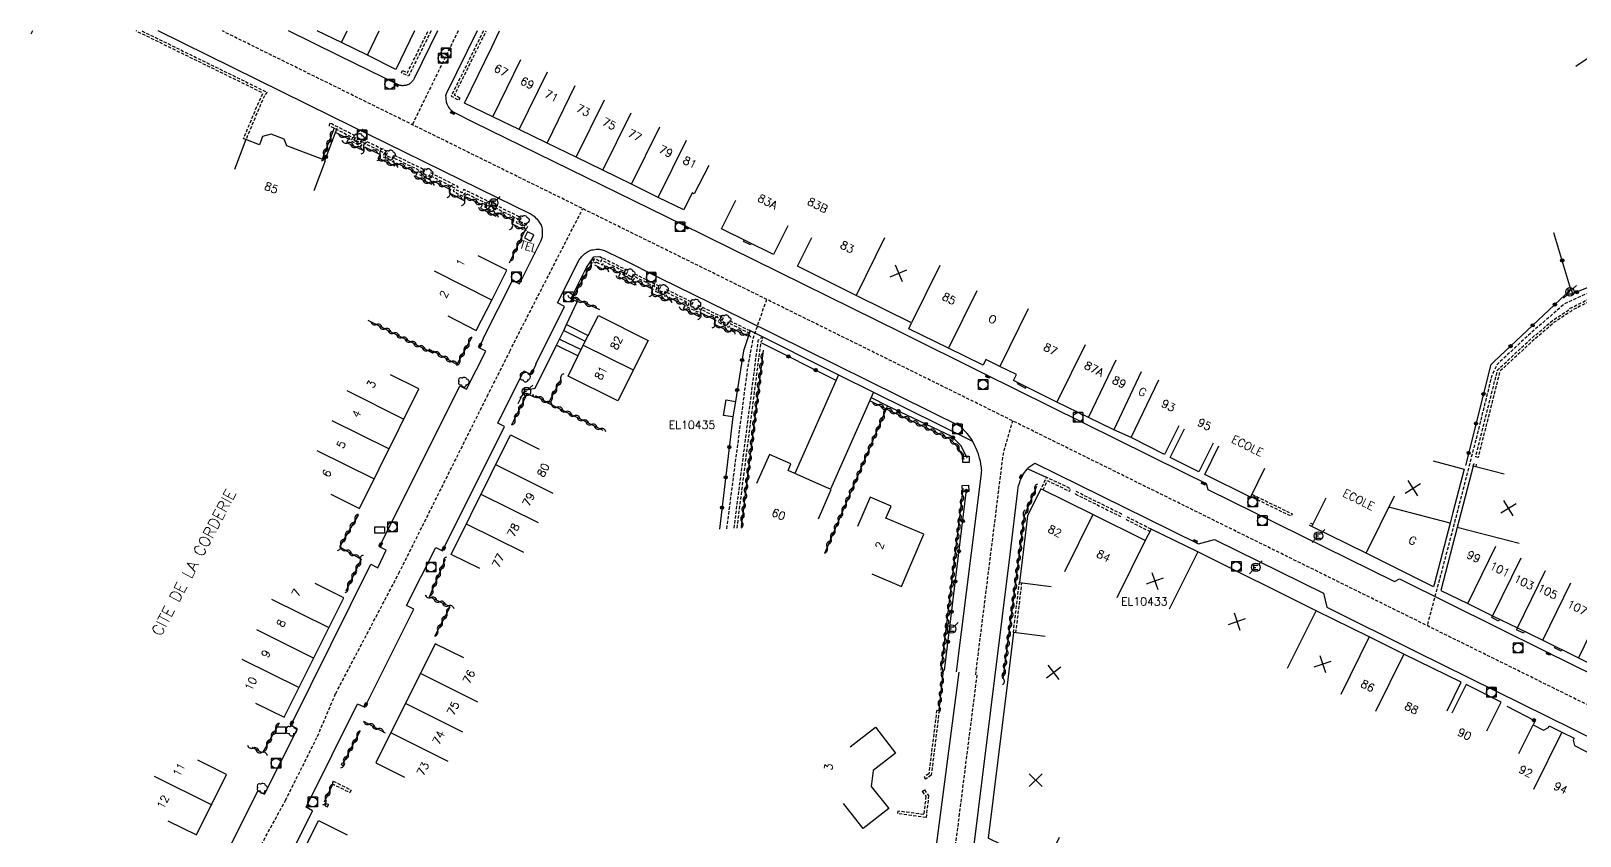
# Model space of a CAD drawing. Header units: millimetres. Extents: x 139999 to 141000, y 129000 to 130000.
# Drawn here: x 140187.5 to 140429.5, y 129874.3 to 130000 of the extents above; entities that cross this region are included whole.
import ezdxf
from ezdxf.enums import TextEntityAlignment as Align

# ---------------------------------------------------------------- set-up
doc = ezdxf.new("R2010")
doc.units = ezdxf.units.MM
doc.linetypes.add('DASHED', pattern=[0.75, 0.5, -0.25])
doc.layers.get('0').update_dxf_attribs({"linetype": 'CONTINUOUS'})
for name, color, linetype in [('W0001', 6, 'DASHED'), ('W0008', 7, 'CONTINUOUS'), ('W0100', 7, 'CONTINUOUS'), ('W0112', 1, 'DASHED'), ('W0300', 7, 'CONTINUOUS'), ('W0310', 3, 'CONTINUOUS'), ('W0322', 7, 'CONTINUOUS'), ('W0400', 7, 'CONTINUOUS'), ('W0420', 7, 'CONTINUOUS'), ('W0471', 7, 'CONTINUOUS'), ('w0984', 7, 'CONTINUOUS'), ('W0989', 7, 'CONTINUOUS'), ('W0991', 7, 'CONTINUOUS'), ('W1102', 7, 'CONTINUOUS'), ('w1471', 7, 'CONTINUOUS')]:
    doc.layers.add(name, color=color, linetype=linetype)
doc.styles.get("Standard").update_dxf_attribs({"font": 'romans.shx', "width": 0.85})

# ---------------------------------------------------------------- blocks, each defined once
blk = doc.blocks.new('t991o')
at = {"color": 0, "linetype": 'Continuous'}
for p, q in [((-1, 1), (1, -1)), ((-1, -1), (1, 1))]:
    blk.add_line(p, q, dxfattribs=at)
blk = doc.blocks.new('t310o')
at = {"color": 0, "linetype": 'Continuous'}
for centre, start, end in [((-0.5, 0.38), 216.8699, 323.1304), ((0.5, -0.37), 36.8699, 143.1303)]:
    blk.add_arc(centre, 0.625, start, end, dxfattribs=at)
blk = doc.blocks.new('T471')
for p, q in [((-0.333334, 0.333334), (-0.333334, -0.333334)), ((-0.333334, 0.333334), (0.333334, 0.333334)), ((-0.333334, 0), (0, 0)), ((0.500001, 0.500001), (1.000002, 1.000002)), ((-0.500001, -0.500001), (-1.000002, -1.000002)), ((-0.333334, -0.333334), (0.333334, -0.333334))]:
    blk.add_line(p, q)
blk.add_ellipse((0, 0), major_axis=(0.471405, 0.471405), ratio=1, start_param=5.4977871438, end_param=11.780972451)
blk = doc.blocks.new('T420')
for p, q in [((0.75, 0.75), (-0.75, 0.75)), ((-0.75, 0.75), (-0.75, -0.75)), ((0.75, 0.75), (0.75, -0.75)), ((0.75, -0.75), (-0.75, -0.75))]:
    blk.add_line(p, q)
blk.add_ellipse((0, 0), major_axis=(-0.53, 0.53), ratio=1, start_param=3.926991, end_param=10.210176)
blk = doc.blocks.new('T400')
at = {"color": 0, "linetype": 'ByBlock', "lineweight": -2}
for p, q in [((-0.15, -0.25), (-0.15, 0.3)), ((-0.15, 0.3), (0.15, 0.3)), ((-0.15, 0.15), (0.15, 0.15)), ((-0.15, 0), (0.15, 0)), ((0.15, 0.3), (0.15, -0.25)), ((-0.15, -0.15), (0.15, -0.15)), ((-0.15, -0.25), (-0.15, -0.3)), ((-0.15, -0.3), (0.15, -0.3)), ((0.15, -0.3), (0.15, -0.25))]:
    blk.add_line(p, q, dxfattribs=at)
blk = doc.blocks.new('t112o')
at = {"color": 0, "linetype": 'Continuous'}
for p, q in [((-0.5, 0.5), (0.5, 0.5)), ((-0.5, -0.5), (-0.5, 0.5)), ((0.5, 0.5), (0.5, -0.5)), ((0.5, -0.5), (-0.5, -0.5))]:
    blk.add_line(p, q, dxfattribs=at)
blk = doc.blocks.new('T300')
for p, q in [((-0.8, 0.51), (-0.86, 0.34)), ((-0.86, 0.34), (-0.86, 0.17)), ((-0.86, 0.17), (-0.74, 0.06)), ((-0.69, 0.63), (-0.8, 0.51)), ((-0.8, -0.06), (-0.74, 0.06)), ((-0.74, 0.06), (-0.69, 0.11)), ((-0.57, 0.69), (-0.69, 0.63)), ((-0.46, 0.69), (-0.57, 0.69)), ((-0.29, 0.63), (-0.46, 0.69)), ((-0.29, 0.63), (-0.17, 0.74)), ((-0.23, 0.57), (-0.29, 0.63)), ((-0.17, 0.74), (-0.06, 0.8)), ((-0.06, 0.8), (0.06, 0.8)), ((0.06, 0.8), (0.23, 0.74)), ((0.23, 0.74), (0.34, 0.63)), ((0.34, 0.63), (0.4, 0.51)), ((0.46, 0.46), (0.34, 0.46)), ((0.4, 0.51), (0.4, 0.46)), ((0.57, 0.4), (0.46, 0.46)), ((0.57, 0.4), (0.69, 0.29)), ((0.69, 0.29), (0.74, 0.17)), ((0.74, 0.06), (0.69, -0.17)), ((0.74, 0.17), (0.74, 0.06)), ((-0.8, -0.17), (-0.8, -0.06)), ((-0.8, -0.23), (-0.8, -0.17)), ((-0.74, -0.34), (-0.8, -0.23)), ((-0.69, -0.4), (-0.74, -0.34)), ((-0.51, -0.46), (-0.69, -0.4)), ((-0.4, -0.46), (-0.51, -0.46)), ((-0.4, -0.46), (-0.34, -0.46)), ((-0.34, -0.46), (-0.34, -0.4)), ((-0.34, -0.51), (-0.34, -0.46)), ((-0.29, -0.63), (-0.34, -0.51)), ((-0.17, -0.74), (-0.29, -0.63)), ((-0.06, -0.8), (-0.17, -0.74)), ((0.06, -0.8), (-0.06, -0.8)), ((0.17, -0.74), (0.06, -0.8)), ((0.23, -0.69), (0.17, -0.74)), ((0.29, -0.46), (0.23, -0.46)), ((0.29, -0.63), (0.23, -0.69)), ((0.46, -0.4), (0.29, -0.46)), ((0.34, -0.51), (0.29, -0.63)), ((0.34, -0.51), (0.34, -0.46)), ((0.57, -0.34), (0.46, -0.4)), ((0.63, -0.29), (0.57, -0.34)), ((0.69, -0.17), (0.63, -0.29))]:
    blk.add_line(p, q)
blk = doc.blocks.new('t322o')
at = {"color": 0, "linetype": 'Continuous'}
for radius in [0.25, 0.15]:
    blk.add_circle((0, 0), radius, dxfattribs=at)
blk = doc.blocks.new('T1471')
at = {"color": 0, "linetype": 'Continuous', "flags": 128}
blk.add_lwpolyline([(-0.75, -0.5), (-0.75, 0.5), (0.75, 0.5), (0.75, -0.5), (-0.75, -0.5)], dxfattribs=at)

msp = doc.modelspace()

# ---------------------------------------------------------------- linework, layer by layer
at = {"layer": 'W0001', "flags": 128}
for points in [[(141000, 129613.99), (140944.96, 129641.39), (140902.01, 129662.59), (140814.54, 129705.58), (140700.97, 129761.57), (140576.83, 129822.55), (140445.18, 129887.56), (140305.31, 129956.66), (140217.42, 130000)], [(140254.25, 130000), (140247.08, 129985.37)], [(140262.3, 129949.97), (140273.71, 129972.24)], [(140463.72, 129973.95), (140452.44, 129968.13), (140443.37, 129964.5), (140432.46, 129959.82), (140427.15, 129957.44), (140421.74, 129952.76), (140416.58, 129947.95), (140415.72, 129946.24), (140413.39, 129936.84), (140409.18, 129920.52), (140405.6, 129907.11)], [(140296.22, 129922.25), (140299.47, 129947.19), (140300.34, 129951.98), (140302.45, 129958.07)], [(140335.09, 129899.43), (140339.41, 129933.97), (140340.87, 129939.09)]]:
    msp.add_lwpolyline(points, dxfattribs=at)
at = {"layer": 'W0001'}
for points in [[(140221.72, 129869.61), (140227.28, 129879.82), (140232.28, 129889.82), (140235.12, 129896.51), (140244.99, 129915.29), (140258.77, 129942.91), (140262.33, 129949.95)], [(140335.27, 129899.4), (140332.53, 129877.74), (140330.05, 129858.21)]]:
    msp.add_lwpolyline(points, dxfattribs=at)
at = {"layer": 'W0008', "flags": 128}
for points in [[(140258.18, 129951.98), (140262.73, 129961.04), (140263.84, 129960.52), (140267.21, 129967.26, 0.082048), (140267.41, 129967.91, 0.056214), (140267.43, 129968.9, 0.075295), (140267.25, 129969.66, 0.080344), (140266.86, 129970.29, 0.042978), (140266.13, 129971.01, 0.057775), (140265.49, 129971.42), (140260.39, 129973.94), (140234.53, 129986.65), (140207.41, 130000)], [(140251.05, 130000), (140247.37, 129992.58, -0.060926), (140247.11, 129992.18, -0.051081), (140246.7, 129991.78, -0.081745), (140246.31, 129991.57, -0.068549), (140245.79, 129991.46, -0.038141), (140245.24, 129991.47, -0.091627), (140245.02, 129991.53), (140235.54, 129996.17), (140227.76, 130000)], [(140257.24, 130000), (140252.38, 129990.19, 0.11298), (140252.3, 129989.88, 0.045668), (140252.36, 129989.09, 0.047342), (140252.52, 129988.5, 0.063969), (140252.74, 129988.11, 0.058723), (140253.22, 129987.57, 0.064985), (140253.77, 129987.2), (140256.64, 129985.78), (140289.19, 129969.82), (140323.31, 129952.99), (140336.24, 129946.54), (140367.48, 129931.1), (140371.11, 129929.29), (140371.37, 129928.4), (140400.5, 129914), (140401.29, 129914.41), (140424.07, 129903.14), (140463.41, 129883.68)], [(140266.36, 129947.98), (140270.85, 129956.96), (140269.77, 129957.51), (140273.17, 129964.24, -0.064976), (140273.39, 129964.56, -0.029048), (140274.01, 129965.19, -0.067729), (140274.6, 129965.59, -0.062202), (140275.33, 129965.84, -0.072122), (140276.34, 129965.9, -0.093301), (140277.09, 129965.7), (140279.64, 129964.46)], [(140332.11, 129899.9), (140336, 129930.88, 0.068341), (140335.99, 129931.84, 0.034052), (140335.58, 129933.71, 0.031868), (140335.32, 129934.42, 0.014305), (140334.6, 129935.95, 0.060548), (140334.02, 129936.82, 0.039055), (140332.86, 129937.97), (140332.94, 129938.11), (140298.84, 129954.99), (140285.88, 129961.36), (140279.66, 129964.45)], [(140338.07, 129898.94), (140340.47, 129918.24), (140341.65, 129928.2, -0.037831), (140341.79, 129928.94, -0.024174), (140342.17, 129930.08, -0.050387), (140342.41, 129930.56, -0.022146), (140343.11, 129931.56, -0.066174), (140343.53, 129931.98), (140344.33, 129932.49), (140361.79, 129923.91), (140369.9, 129919.89), (140372.42, 129920.59), (140389.43, 129912.2), (140389.93, 129910), (140403.85, 129903.06), (140416.31, 129896.91), (140460.82, 129874.95)]]:
    msp.add_lwpolyline(points, format="xyb", dxfattribs=at)
for points in [[(140300.03, 129966.8), (140299.92, 129966.57), (140298.84, 129967.1), (140298.95, 129967.34)], [(140263.63, 129941.79), (140264.68, 129943.92), (140266.29, 129944.23), (140269.61, 129950.93), (140270.1, 129951.87), (140270.75, 129953.22), (140271.18, 129954.14), (140272.82, 129957.7), (140271.83, 129958.14), (140274.29, 129963.08), (140275.47, 129964.71), (140276.36, 129964.75), (140276.82, 129964.5)], [(140270.75, 129953.22), (140274.1, 129951.53)], [(140271.18, 129954.14), (140274.56, 129952.44)], [(140299.65, 129953.31), (140313.68, 129946.29), (140319.14, 129943.58), (140334.6, 129935.95)], [(140269.61, 129950.93), (140273, 129949.28)], [(140270.1, 129951.87), (140273.46, 129950.23)], [(140313.68, 129946.29), (140306.86, 129930.88)], [(140341.63, 129945.08), (140341.55, 129944.91), (140342.89, 129944.2), (140342.99, 129944.4)], [(140319.14, 129943.58), (140312.43, 129928.41)], [(140343.24, 129931.61), (140346.12, 129930.3)], [(140416.91, 129908.14), (140416.76, 129907.82), (140415.69, 129908.38), (140415.82, 129908.67)], [(140420.81, 129906.23), (140420.67, 129905.93), (140419.57, 129906.46), (140419.73, 129906.77)], [(140426.67, 129903.35), (140426.56, 129903.12), (140425.49, 129903.63), (140425.61, 129903.87)]]:
    msp.add_lwpolyline(points, dxfattribs=at)
at = {"layer": 'W0008'}
for points in [[(140207.93, 129851.15), (140222.98, 129881.32), (140224.02, 129880.79), (140229.14, 129890.99), (140228.09, 129891.53), (140240.63, 129916.7), (140241.7, 129916.16), (140243.02, 129918.89), (140241.97, 129919.43), (140254.49, 129944.56), (140255.58, 129944.03), (140258.56, 129950), (140257.51, 129950.53), (140258.22, 129951.96)], [(140226.3, 129867.7), (140231.52, 129878.21), (140230.49, 129878.75), (140238.53, 129894.92), (140239.65, 129894.39), (140247.31, 129909.69), (140246.18, 129910.27), (140250.76, 129919.3), (140251.83, 129918.78), (140261.5, 129938.21), (140260.45, 129938.75), (140264.5, 129946.9), (140265.64, 129946.35), (140266.43, 129947.95)], [(140332.46, 129899.86), (140326.38, 129853.26)], [(140332.38, 129852.69), (140338.08, 129898.94)]]:
    msp.add_lwpolyline(points, dxfattribs=at)
at = {"layer": 'W0100', "flags": 128}
for points in [[(140187.78, 130000), (140187.52, 129999.49)], [(140247.44, 130000), (140244.5, 129993.98), (140240.08, 129996.21), (140236.02, 129998.2), (140232.22, 130000)], [(140293.43, 129979), (140291.12, 129974.57), (140290.83, 129974.72), (140289.52, 129972.04), (140285.51, 129973.99), (140281.34, 129976.05), (140276.87, 129978.24), (140272.71, 129980.27), (140268.14, 129982.49), (140263.8, 129984.62), (140259.66, 129986.59), (140255.22, 129988.75), (140259.5, 129997.46), (140260.73, 130000)], [(140231.74, 129975.1), (140233.52, 129979.78), (140227.5, 129982.06), (140227.06, 129983.08), (140225.03, 129983.86), (140223.71, 129983.51), (140223.23, 129982.23), (140221.1, 129983.04), (140219.32, 129978.36)], [(140305.75, 129969.54), (140303.52, 129965.06), (140295.4, 129969.1), (140297.63, 129973.58)], [(140366.83, 129938.33), (140364.6, 129933.86), (140359.36, 129936.48), (140356.68, 129937.72), (140352.71, 129939.62), (140347.75, 129942.03), (140341.22, 129945.28), (140341.01, 129945.4), (140341.47, 129946.34), (140338.86, 129947.61), (140336.68, 129948.67), (140336.25, 129947.79), (140330.87, 129950.43), (140324.67, 129953.47), (140325.09, 129954.39), (140316.42, 129958.7), (140307.26, 129963.24), (140309.48, 129967.72)], [(140252.63, 129955.49), (140257.09, 129953.23), (140259.49, 129957.96), (140261.85, 129962.65), (140257.39, 129964.9)], [(140372.19, 129935.63), (140369.95, 129931.15), (140365.46, 129933.4), (140367.7, 129937.87)], [(140310.52, 129923.79), (140312.54, 129928.36), (140311.07, 129929.02), (140305.79, 129931.35), (140306.24, 129932.37), (140302.86, 129933.86), (140300.84, 129929.29)], [(140380.23, 129931.64), (140378.02, 129927.16), (140370.86, 129930.7), (140373.07, 129935.18)], [(140406.56, 129932.83), (140411.4, 129931.57), (140409.64, 129924.79), (140409.2, 129923.12), (140406.72, 129913.53), (140406.58, 129913.19), (140402.35, 129915.32), (140396.06, 129918.44), (140387.62, 129922.58), (140389.83, 129927.07)], [(140417.64, 129930.75), (140412.81, 129932.03), (140410.28, 129922.45), (140407.74, 129912.62)], [(140408.73, 129893.78), (140410.93, 129898.27), (140401.95, 129902.68), (140396.54, 129905.34), (140388.25, 129909.44), (140369.78, 129918.62), (140362.5, 129922.18), (140361.59, 129920.4), (140353.4, 129924.46), (140345.29, 129928.48), (140343.2, 129924.25), (140341.91, 129913.87), (140346.88, 129913.25)], [(140318.89, 129915.22), (140323.48, 129913.25), (140326.97, 129921.38), (140321.07, 129923.91), (140321.87, 129925.76), (140318.59, 129927.17), (140316.61, 129922.58)], [(140407.73, 129912.6), (140411.95, 129910.56), (140415.83, 129908.66), (140419.72, 129906.77), (140423.66, 129904.82), (140429.26, 129902.09), (140433.18, 129900.18), (140436.95, 129898.34), (140440.67, 129896.52), (140444.41, 129894.69), (140448.16, 129892.85), (140452.13, 129890.92), (140456.13, 129889), (140460.55, 129886.83), (140464.48, 129884.84), (140466.74, 129889.3)], [(140345.94, 129905.41), (140340.98, 129906.02), (140340.09, 129898.71)], [(140414.95, 129890.68), (140417.18, 129895.15), (140411.69, 129897.9), (140409.45, 129893.42)], [(140419.92, 129887.13), (140422.15, 129891.6), (140423.8, 129890.78), (140423.8, 129890.78), (140424.57, 129891.2), (140424.69, 129891.44), (140426.64, 129890.48), (140428.58, 129889.51), (140428.44, 129889.24), (140428.62, 129888.38), (140430.24, 129887.55), (140432.9, 129886.18), (140433.35, 129887.09)]]:
    msp.add_lwpolyline(points, dxfattribs=at)
for points in [[(140265.1, 129968.65), (140264.6, 129967.67), (140265.58, 129967.16), (140266.08, 129968.14)], [(140279.18, 129942.25), (140271.44, 129946.08), (140273.8, 129950.92), (140276.15, 129955.58), (140283.93, 129951.66)], [(140296.09, 129942.37), (140297.55, 129942.13), (140297.16, 129939.72), (140295.7, 129939.95)]]:
    msp.add_lwpolyline(points, close=True, dxfattribs=at)
at = {"layer": 'W0100'}
for points in [[(140234.34, 129927.64), (140238.82, 129925.41), (140248.13, 129944.08), (140243.66, 129946.31)], [(140257.66, 129916.02), (140253.18, 129918.24), (140262.45, 129936.9), (140266.93, 129934.68)], [(140222.61, 129895.02), (140227.08, 129892.79), (140236.39, 129911.47), (140231.91, 129913.7)], [(140255.16, 129902.06), (140250.68, 129904.29), (140241.4, 129885.7), (140245.87, 129883.46)], [(140340.1, 129898.71), (140337.06, 129873.94), (140337.07, 129873.91), (140345.98, 129869.58), (140348.16, 129874.08)], [(140315.5, 129888.18), (140319.45, 129891.24), (140322.57, 129887.21), (140322.55, 129887.2), (140319.08, 129884.51), (140318.78, 129882.01), (140321.5, 129878.55), (140317.51, 129875.41), (140314.42, 129879.34)], [(140208.92, 129876.64), (140213.39, 129874.41), (140218.09, 129883.86), (140213.61, 129886.09)], [(140232.24, 129865.01), (140227.76, 129867.24), (140232.44, 129876.68), (140236.92, 129874.46)]]:
    msp.add_lwpolyline(points, dxfattribs=at)
at = {"layer": 'W0112'}
for p, q in [((140291.79, 129957.16), (140291.79, 129957.16)), ((140329, 129893.92), (140329.39, 129893.87)), ((140236.02, 129885.37), (140236.38, 129885.19)), ((140236.2, 129885.73), (140236.56, 129885.55)), ((140234.74, 129882.82), (140237.53, 129881.43)), ((140327.03, 129883.43), (140327.26, 129883.11)), ((140237.53, 129881.43), (140237.34, 129881.05)), ((140326.75, 129881.21), (140327.07, 129881.45)), ((140233.48, 129878.98), (140233.84, 129878.81)), ((140233.64, 129879.33), (140234, 129879.16)), ((140322.95, 129878.14), (140322.9, 129877.75))]:
    msp.add_line(p, q, dxfattribs=at)
at = {"layer": 'W0112', "flags": 128}
for points in [[(140204.86, 130000), (140224.38, 129990.44), (140224.22, 129990.09), (140224.11, 129990.13), (140223.32, 129988.35), (140221.1, 129983.04), (140220.73, 129983.19), (140222.95, 129988.51), (140223.75, 129990.3), (140203.95, 130000)], [(140250.02, 130000), (140246.5, 129992.93), (140245.4, 129993.48), (140245.58, 129993.83)], [(140245.58, 129993.83), (140246.32, 129993.47), (140249.57, 130000)], [(140258.19, 130000), (140253.16, 129989.83), (140254.35, 129989.18), (140254.54, 129989.53)], [(140254.54, 129989.53), (140253.69, 129990), (140258.64, 130000)], [(140297.36, 129922.34), (140301.13, 129951.65), (140301.61, 129952.11), (140301.89, 129951.82), (140301.51, 129951.46), (140297.76, 129922.29)], [(140412.81, 129932.03), (140412.9, 129932.41), (140413.29, 129932.32), (140413.2, 129931.93)], [(140345.65, 129928.31), (140346.31, 129929.76), (140349.76, 129928.11), (140349.93, 129928.48), (140349.93, 129928.48), (140346.12, 129930.3), (140345.29, 129928.48)], [(140378.24, 129927.63), (140384.53, 129924.56), (140384.36, 129924.2), (140378.07, 129927.27)], [(140362.5, 129922.16), (140358.8, 129924.05), (140358.62, 129923.7), (140362.32, 129921.8)], [(140387.62, 129922.58), (140387.26, 129922.76), (140387.44, 129923.12), (140387.8, 129922.94)], [(140340.98, 129906.02), (140341.91, 129913.87)], [(140341.38, 129905.97), (140342.31, 129913.82)]]:
    msp.add_lwpolyline(points, dxfattribs=at)
for points in [[(140234.25, 129985.61), (140234.07, 129985.25), (140237.77, 129983.37), (140237.5, 129982.83), (140239.12, 129982.03), (140239.39, 129982.58), (140242.74, 129980.94), (140242.46, 129980.39), (140244.09, 129979.58), (140244.36, 129980.1), (140248.51, 129978.08), (140248.25, 129977.53), (140249.88, 129976.73), (140250.15, 129977.29), (140253.71, 129975.48), (140253.48, 129974.97), (140255, 129974.17), (140255.31, 129974.72), (140258.64, 129973.08), (140258.39, 129972.54), (140259.91, 129971.75), (140260.2, 129972.3), (140263.57, 129970.64), (140263.32, 129970.08), (140264.64, 129969.41), (140264.56, 129969.22), (140264.92, 129969.06), (140265.16, 129969.59), (140263.84, 129970.27), (140264.09, 129970.83), (140260.02, 129972.83), (140259.74, 129972.29), (140258.91, 129972.72), (140259.16, 129973.26), (140255.14, 129975.25), (140254.84, 129974.71), (140254, 129975.15), (140254.23, 129975.67), (140249.97, 129977.83), (140249.69, 129977.27), (140248.78, 129977.72), (140249.05, 129978.26), (140244.18, 129980.63), (140243.92, 129980.11), (140243, 129980.56), (140243.29, 129981.11), (140239.2, 129983.11), (140238.94, 129982.57), (140238.04, 129983.01), (140238.3, 129983.54)], [(140275.78, 129963.92), (140275.68, 129963.73), (140275.32, 129963.91), (140275.61, 129964.46), (140276.56, 129963.97), (140276.84, 129964.54), (140280.79, 129962.57), (140280.51, 129962.02), (140281.4, 129961.57), (140281.68, 129962.13), (140285.86, 129960.06), (140285.59, 129959.5), (140286.47, 129959.08), (140286.74, 129959.64), (140290.89, 129957.6), (140290.62, 129957.04), (140291.51, 129956.6), (140291.79, 129957.16), (140295.69, 129955.23), (140295.41, 129954.68), (140296.32, 129954.23), (140296.6, 129954.78), (140299.84, 129953.18), (140299.66, 129952.82), (140296.78, 129954.25), (140296.51, 129953.69), (140294.88, 129954.49), (140295.15, 129955.05), (140291.97, 129956.62), (140291.69, 129956.06), (140290.08, 129956.86), (140290.36, 129957.42), (140286.92, 129959.1), (140286.65, 129958.55), (140285.05, 129959.32), (140285.32, 129959.88), (140281.86, 129961.59), (140281.58, 129961.04), (140279.97, 129961.84), (140280.25, 129962.39), (140277.02, 129964), (140276.75, 129963.43)], [(140413.57, 129933.4), (140413.19, 129933.5), (140416.61, 129947.04), (140422.44, 129952.48), (140422.5, 129952.45), (140425.22, 129954.81), (140427.73, 129956.45), (140427.97, 129956.68), (140434.93, 129960.2), (140441.56, 129963.08), (140441.54, 129963.12), (140442.02, 129963.31), (140442.19, 129962.92), (140442.19, 129962.92), (140442.19, 129962.92), (140435.1, 129959.84), (140428.2, 129956.35), (140427.98, 129956.14), (140425.46, 129954.49), (140422.56, 129951.98), (140422.52, 129952), (140416.97, 129946.83)], [(140350.65, 129927.68), (140357.72, 129924.17), (140357.9, 129924.52), (140350.82, 129928.04)]]:
    msp.add_lwpolyline(points, close=True, dxfattribs=at)
at = {"layer": 'W0112'}
for points in [[(140329, 129893.92), (140327.77, 129883.98), (140327.03, 129883.43)], [(140329.39, 129893.87), (140328.15, 129883.76), (140327.26, 129883.11)], [(140236.02, 129885.37), (140236.2, 129885.73)], [(140236.38, 129885.19), (140236.56, 129885.55)], [(140234.74, 129882.82), (140234.55, 129882.44), (140237.34, 129881.05)], [(140327.07, 129881.45), (140327.74, 129880.57), (140327.33, 129877.15), (140322.9, 129877.75)], [(140326.75, 129881.21), (140327.32, 129880.46), (140326.98, 129877.6), (140322.95, 129878.14)], [(140233.48, 129878.98), (140233.64, 129879.33)], [(140233.84, 129878.81), (140234, 129879.16)]]:
    msp.add_lwpolyline(points, dxfattribs=at)
at = {"layer": 'W0310'}
for p, q in [((140254.07, 129947.9), (140250.37, 129949.97)), ((140256.4, 129952.18), (140254.07, 129947.9)), ((140330.02, 129900.12), (140329.34, 129893.97)), ((140239.49, 129892.18), (140242.85, 129890.38)), ((140238.93, 129890.66), (140236.35, 129885.76)), ((140234.63, 129882.28), (140233.32, 129879.55))]:
    msp.add_line(p, q, dxfattribs=at)
at = {"layer": 'W0310', "flags": 128}
for points in [[(140234.86, 129984.84), (140233.02, 129979.97)], [(140235.13, 129984.15), (140237.1, 129983.15), (140236.83, 129982.6), (140239.36, 129981.36), (140239.62, 129981.91), (140242.07, 129980.71), (140241.78, 129980.16), (140244.31, 129978.92), (140244.58, 129979.43), (140247.85, 129977.84), (140247.59, 129977.3), (140250.1, 129976.06), (140250.37, 129976.61), (140253.06, 129975.25), (140252.83, 129974.74), (140255.19, 129973.5), (140255.51, 129974.07), (140257.98, 129972.84), (140257.74, 129972.32), (140260.12, 129971.08), (140260.41, 129971.63), (140262.92, 129970.4), (140262.68, 129969.85), (140264.42, 129968.97)], [(140264.77, 129969.05), (140262.23, 129963.75)], [(140276.38, 129956.43), (140272.17, 129958.37), (140275.23, 129963.87)], [(140275.55, 129963.48), (140276.97, 129962.76), (140277.25, 129963.33), (140279.58, 129962.17), (140279.3, 129961.61), (140281.81, 129960.37), (140282.09, 129960.92), (140284.66, 129959.65), (140284.38, 129959.08), (140286.89, 129957.89), (140287.15, 129958.43), (140289.69, 129957.19), (140289.41, 129956.64), (140291.92, 129955.39), (140292.2, 129955.95), (140294.48, 129954.82), (140294.21, 129954.27), (140296.73, 129953.03), (140297.01, 129953.58), (140299.44, 129952.37)], [(140240.15, 129954.83), (140250.25, 129949.7)], [(140301.89, 129950.15), (140298.48, 129922.57)], [(140266.34, 129943.04), (140268.38, 129941.88), (140270.36, 129945.63)], [(140268.38, 129941.88), (140276.85, 129937.62)], [(140321.34, 129941.43), (140311.46, 129918.4)], [(140318.52, 129942.29), (140321.12, 129940.98), (140331.04, 129936.29), (140332.36, 129934.94), (140333.23, 129933.1)], [(140329.72, 129900.14), (140333.16, 129928.39)], [(140339.39, 129898.79), (140342.7, 129924.31), (140344.64, 129928.91)]]:
    msp.add_lwpolyline(points, dxfattribs=at)
at = {"layer": 'W0310'}
for points in [[(140262.65, 129938.47), (140265.05, 129943.34), (140266.23, 129942.81)], [(140238.66, 129924.49), (140235.73, 129919.44), (140239.1, 129917.48), (140236.68, 129912.51)], [(140250.59, 129905.49), (140253.02, 129910.05), (140249.77, 129911.63), (140252.3, 129917.52)], [(140226.28, 129891.87), (140223.7, 129887.22), (140222.07, 129888.09)]]:
    msp.add_lwpolyline(points, dxfattribs=at)
at = {"layer": 'W0322', "flags": 128}
for points in [[(140235.29, 129984.77), (140233.41, 129979.82)], [(140428.08, 129959.61), (140425.41, 129968.48)], [(140442.2, 129964.55), (140428.44, 129958.99), (140428.08, 129959.61), (140416.06, 129948.37), (140415.55, 129947.87)], [(140299.84, 129953.18), (140298.84, 129950.06), (140297.55, 129942.13)], [(140301.61, 129951.29), (140313.25, 129945.45)], [(140415.56, 129947.9), (140411.61, 129932.15)], [(140318.74, 129942.73), (140321.34, 129941.43), (140331.33, 129936.7), (140332.77, 129935.23), (140333.69, 129933.32)], [(140297.16, 129939.71), (140295.07, 129922.16)], [(140330.21, 129900.09), (140333.66, 129928.33)], [(140418.05, 129894.51), (140422.5, 129892.24), (140422.15, 129891.6)]]:
    msp.add_lwpolyline(points, dxfattribs=at)
at = {"layer": 'W1102'}
for p, q in [((140437.04, 130000), (140428.85, 129994.43)), ((140236.84, 129943.85), (140245.79, 129939.38)), ((140234.51, 129939.18), (140243.46, 129934.72)), ((140232.17, 129934.49), (140241.12, 129930.03)), ((140269.08, 129927.77), (140260.12, 129932.21)), ((140266.78, 129923.15), (140257.83, 129927.59)), ((140264.49, 129918.53), (140255.53, 129922.97)), ((140225.11, 129911.26), (140234.06, 129906.8)), ((140222.75, 129906.51), (140231.7, 129902.05)), ((140220.45, 129901.9), (140229.4, 129897.44)), ((140257.3, 129895.15), (140248.35, 129899.62)), ((140254.96, 129890.48), (140246.02, 129894.94)), ((140252.67, 129885.89), (140243.73, 129890.36)), ((140206.79, 129883.59), (140215.75, 129879.14))]:
    msp.add_line(p, q, dxfattribs=at)
at = {"layer": 'W1102', "flags": 128}
for points in [[(140236.02, 129998.2), (140236.9, 130000)], [(140240.08, 129996.21), (140241.93, 130000)], [(140259.66, 129986.59), (140264.05, 129995.57)], [(140263.8, 129984.62), (140268.19, 129993.61)], [(140268.14, 129982.49), (140272.53, 129991.47)], [(140272.71, 129980.27), (140277.1, 129989.25)], [(140276.87, 129978.24), (140281.26, 129987.23)], [(140281.34, 129976.05), (140285.73, 129985.03)], [(140285.51, 129973.99), (140289.9, 129982.97)], [(140320.84, 129967.67), (140316.42, 129958.7)], [(140259.49, 129957.96), (140250.56, 129962.47)], [(140329.51, 129963.36), (140325.09, 129954.39)], [(140335.29, 129959.4), (140330.87, 129950.43)], [(140343.27, 129956.58), (140338.86, 129947.61)], [(140273.8, 129950.92), (140281.6, 129947.05)], [(140352.17, 129951), (140347.75, 129942.03)], [(140352.71, 129939.62), (140357.05, 129948.62)], [(140360.94, 129946.77), (140356.68, 129937.72)], [(140359.36, 129936.48), (140363.7, 129945.49)], [(140396.06, 129918.44), (140400.49, 129927.4)], [(140353.4, 129924.46), (140348.95, 129915.51)], [(140409.2, 129923.12), (140399.6, 129925.6)], [(140419.96, 129919.93), (140410.28, 129922.45)], [(140361.59, 129920.4), (140357.14, 129911.45)], [(140369.78, 129918.62), (140365.33, 129909.67)], [(140411.95, 129910.56), (140416.33, 129919.55)], [(140420.22, 129917.65), (140415.83, 129908.66)], [(140419.72, 129906.77), (140424.12, 129915.75)], [(140423.66, 129904.82), (140428.07, 129913.8)], [(140383.81, 129900.48), (140388.25, 129909.44)], [(140433.65, 129911.08), (140429.26, 129902.09)], [(140396.54, 129905.34), (140392.12, 129896.37)], [(140401.95, 129902.68), (140397.54, 129893.7)], [(140426.64, 129890.48), (140422.23, 129881.51)]]:
    msp.add_lwpolyline(points, dxfattribs=at)

# ---------------------------------------------------------------- block references
at = {"layer": 'W0112'}
for p, rotation in [((140333.57, 129933.09), 91.62149926605862), ((140333.51, 129928.54), 91.90507649715688)]:
    msp.add_blockref('t112o', p, dxfattribs=dict(at, rotation=rotation))
at = {"layer": 'W0300'}
for p in [(140238.83, 129983.17), (140243.69, 129980.61), (140249.57, 129977.71), (140259.49, 129972.61), (140264.58, 129970.4), (140281.1, 129962.04), (140286.33, 129959.62), (140291.39, 129957.3), (140296.09, 129954.85), (140255.17, 129945.14), (140264.78, 129945.93), (140228.25, 129890.65), (140223.7, 129881.71)]:
    msp.add_blockref('T300', p, dxfattribs=at)
at = {"layer": 'W0310'}
for p, rotation in [((140234.33, 129983.44), 249.2340935545728), ((140236.47, 129983.47), 332.9839597128159), ((140233.27, 129980.64), 249.2340935545728), ((140233.8, 129982.04), 249.2340935545728), ((140237, 129982.52), 333.7696004097541), ((140238.34, 129981.86), 333.7696004097541), ((140239.52, 129981.69), 64.22482548212369), ((140240.75, 129981.35), 333.8944098676716), ((140242.05, 129980.68), 242.6275962293995), ((140242.61, 129979.76), 333.7696004101218), ((140243.95, 129979.09), 333.7696004101218), ((140245.04, 129979.21), 334.0853339056362), ((140246.39, 129978.55), 334.0853339056362), ((140247.74, 129977.9), 334.0853339056362), ((140248.29, 129976.96), 333.7696004098969), ((140249.63, 129976.29), 333.7696004098969), ((140250.7, 129976.45), 333.1278820058629), ((140252.04, 129975.77), 333.1278820058629), ((140252.92, 129974.93), 246.0670296261965), ((140253.98, 129974.14), 332.3443437630754), ((140255.26, 129973.62), 60.58603024266598), ((140256.39, 129973.63), 333.6492285611622), ((140257.74, 129972.96), 333.6492285611622), ((140258.33, 129972.02), 332.3443437628185), ((140259.66, 129971.32), 332.3443437628185), ((140260.72, 129971.48), 333.8158107757007), ((140262.07, 129970.82), 333.8158107757007), ((140262.69, 129969.89), 246.1670537741099), ((140263.97, 129969.19), 333.0771627737229), ((140263.47, 129966.34), 244.4545829521424), ((140264.12, 129967.69), 244.4545829521424), ((140262.83, 129964.99), 244.4545829521424), ((140275.02, 129963.49), 60.8338131085419), ((140274.29, 129962.18), 60.8338131085419), ((140276.89, 129962.8), 333.0598722674652), ((140277.94, 129962.98), 333.4986118455989), ((140279.28, 129962.32), 333.4986118455989), ((140279.79, 129961.37), 333.6551201953935), ((140272.83, 129959.56), 60.8338131085419), ((140273.56, 129960.87), 60.8338131085419), ((140281.14, 129960.7), 333.6551201953935), ((140282.2, 129960.87), 333.6685425738684), ((140283.55, 129960.2), 333.6685425738684), ((140284.54, 129959.42), 244.0611719249165), ((140272.29, 129958.32), 155.2376262569421), ((140273.65, 129957.69), 155.2376262569421), ((140275.02, 129957.06), 155.2376262569421), ((140285.4, 129958.6), 334.4538012816837), ((140286.75, 129957.95), 334.4538012816837), ((140287.82, 129958.11), 333.8392465056269), ((140289.16, 129957.45), 333.8392465056269), ((140289.68, 129956.5), 333.5718055752412), ((140241.49, 129954.15), 333.0976536176134), ((140291.03, 129955.84), 333.5718055752412), ((140292.14, 129955.85), 63.66043307188171), ((140293.44, 129955.34), 333.7490605472941), ((140294.34, 129954.52), 243.7997184880263), ((140242.82, 129953.47), 333.0976536176134), ((140244.16, 129952.79), 333.0976536176134), ((140245.5, 129952.11), 333.0976536176134), ((140255.92, 129951.3), 241.3838975946669), ((140295.3, 129953.73), 333.8503766144971), ((140296.64, 129953.07), 333.8503766144971), ((140297.71, 129953.23), 333.5954547738298), ((140299.05, 129952.56), 333.5954547738298), ((140246.84, 129951.43), 333.0976536176134), ((140248.18, 129950.76), 333.0976536176134), ((140249.51, 129950.08), 333.0976536176134), ((140250.58, 129949.85), 150.8350522727086), ((140255.2, 129949.99), 241.3838975946669), ((140251.89, 129949.12), 150.8350522727086), ((140253.2, 129948.39), 150.8350522727086), ((140254.49, 129948.67), 241.3838975946669), ((140301.52, 129947.17), 262.9371041979504), ((140301.71, 129948.66), 262.9371041979504), ((140269.61, 129944.22), 62.23200336279686), ((140270.31, 129945.55), 62.23200336279686), ((140301.16, 129944.2), 262.9371041979504), ((140301.34, 129945.68), 262.9371041979504), ((140264.42, 129942.06), 63.81712900084494), ((140266.76, 129942.8), 330.61697576814), ((140268.07, 129942.06), 330.61697576814), ((140268.92, 129942.89), 62.23200336279686), ((140300.97, 129942.71), 262.9371041979504), ((140263.09, 129939.36), 63.81712900084494), ((140263.75, 129940.71), 63.81712900084494), ((140269.72, 129941.21), 333.2490382629768), ((140271.06, 129940.53), 333.2490382629768), ((140272.4, 129939.86), 333.2490382629768), ((140300.6, 129939.73), 262.9371041979504), ((140300.79, 129941.22), 262.9371041979504), ((140319.86, 129941.61), 333.384670253603), ((140320.75, 129940.05), 246.7780960627331), ((140321.2, 129940.94), 334.6715901718704), ((140322.56, 129940.3), 334.6715901718704), ((140323.91, 129939.66), 334.6715901718704), ((140273.74, 129939.18), 333.2490382629768), ((140275.08, 129938.51), 333.2490382629768), ((140276.42, 129937.83), 333.2490382629768), ((140300.23, 129936.75), 262.9371041979504), ((140300.42, 129938.24), 262.9371041979504), ((140319.56, 129937.3), 246.7780960627331), ((140320.15, 129938.68), 246.7780960627331), ((140325.27, 129939.02), 334.6715901718704), ((140326.62, 129938.38), 334.6715901718704), ((140327.98, 129937.73), 334.6715901718704), ((140300.05, 129935.26), 262.9371041979504), ((140318.38, 129934.54), 246.7780960627331), ((140318.97, 129935.92), 246.7780960627331), ((140329.34, 129937.09), 334.6715901718704), ((140330.69, 129936.45), 334.6715901718704), ((140331.82, 129935.49), 314.3046412903139), ((140299.68, 129932.29), 262.9371041979504), ((140299.86, 129933.78), 262.9371041979504), ((140317.79, 129933.16), 246.7780960627331), ((140332.67, 129934.28), 295.5594859191879), ((140299.5, 129930.8), 262.9371041979504), ((140316.61, 129930.4), 246.7780960627331), ((140317.2, 129931.78), 246.7780960627331), ((140299.13, 129927.82), 262.9371041979504), ((140299.31, 129929.31), 262.9371041979504), ((140315.42, 129927.65), 246.7780960627331), ((140316.01, 129929.03), 246.7780960627331), ((140333.05, 129927.49), 83.04173183271912), ((140344.38, 129928.3), 67.14021001701443), ((140298.76, 129924.84), 262.9371041979504), ((140298.94, 129926.33), 262.9371041979504), ((140314.24, 129924.89), 246.7780960627331), ((140314.83, 129926.27), 246.7780960627331), ((140332.87, 129926), 83.04173183271912), ((140343.22, 129925.53), 67.14021001701443), ((140343.8, 129926.91), 67.14021001701443), ((140237.4, 129922.33), 239.9143913928566), ((140238.15, 129923.63), 239.9143913928566), ((140298.57, 129923.36), 262.9371041979504), ((140313.65, 129923.51), 246.7780960627331), ((140332.51, 129923.02), 83.04173183271912), ((140332.69, 129924.51), 83.04173183271912), ((140342.49, 129922.65), 82.59214929431617), ((140342.68, 129924.14), 82.59214929431617), ((140236.65, 129921.03), 239.9143913928566), ((140312.47, 129920.76), 246.7780960627331), ((140313.06, 129922.13), 246.7780960627331), ((140332.15, 129920.04), 83.04173183271912), ((140332.33, 129921.53), 83.04173183271912), ((140342.29, 129921.16), 82.59214929431617), ((140235.9, 129919.73), 239.9143913928566), ((140236.73, 129918.86), 329.7816847591874), ((140238.03, 129918.1), 329.7816847591874), ((140311.87, 129919.38), 246.7780960627331), ((140331.96, 129918.56), 83.04173183271912), ((140341.91, 129918.19), 82.59214929431617), ((140342.1, 129919.67), 82.59214929431617), ((140238.33, 129915.9), 244.0383552527224), ((140238.99, 129917.24), 244.0383552527224), ((140251.44, 129915.52), 66.85427469656412), ((140252.03, 129916.9), 66.85427469656412), ((140331.6, 129915.58), 83.04173183271912), ((140331.78, 129917.07), 83.04173183271912), ((140341.52, 129915.21), 82.59214929431617), ((140341.71, 129916.7), 82.59214929431617), ((140237.02, 129913.2), 244.0383552527224), ((140237.67, 129914.55), 244.0383552527224), ((140250.26, 129912.76), 66.85427469656412), ((140250.85, 129914.14), 66.85427469656412), ((140331.24, 129912.6), 83.04173183271912), ((140331.42, 129914.09), 83.04173183271912), ((140341.33, 129913.72), 82.59214929431617), ((140250.02, 129911.51), 154.075108490619), ((140251.36, 129910.86), 154.075108490619), ((140331.06, 129911.11), 83.04173183271912), ((140340.94, 129910.75), 82.59214929431617), ((140341.13, 129912.24), 82.59214929431617), ((140252.71, 129910.2), 154.075108490619), ((140252.47, 129909.03), 62.02601112602777), ((140330.69, 129908.13), 83.04173183271912), ((140330.87, 129909.62), 83.04173183271912), ((140340.55, 129907.77), 82.59214929431617), ((140340.75, 129909.26), 82.59214929431617), ((140251.06, 129906.38), 62.02601112602777), ((140251.77, 129907.7), 62.02601112602777), ((140330.51, 129906.64), 83.04173183271912), ((140340.36, 129906.29), 82.59214929431617), ((140330.15, 129903.67), 83.04173183271912), ((140330.33, 129905.16), 83.04173183271912), ((140339.97, 129903.31), 82.59214929431617), ((140340.17, 129904.8), 82.59214929431617), ((140329.78, 129900.69), 83.04173183271912), ((140329.97, 129902.18), 83.04173183271912), ((140339.78, 129901.82), 82.59214929431617), ((140329.89, 129898.97), 263.6952235930985), ((140339.39, 129898.85), 82.59214929431617), ((140339.59, 129900.34), 82.59214929431617), ((140329.57, 129895.99), 263.6952235930985), ((140329.73, 129897.48), 263.6952235930985), ((140329.4, 129894.5), 263.6952235930985), ((140225.8, 129891), 241.0124105996308), ((140240.37, 129891.71), 331.7592375977842), ((140225.07, 129889.69), 241.0124105996308), ((140237.76, 129888.44), 242.2625593419687), ((140238.46, 129889.77), 242.2625593419687), ((140241.69, 129891), 331.7592375977842), ((140222.22, 129888), 152.1059746764664), ((140223.55, 129887.3), 152.1059746764664), ((140224.35, 129888.38), 241.0124105996308), ((140237.07, 129887.12), 242.2625593419687), ((140236.37, 129885.79), 242.2625593419687), ((140234.2, 129881.38), 244.2823804077758), ((140233.55, 129880.02), 244.2823804077758)]:
    msp.add_blockref('t310o', p, dxfattribs=dict(at, rotation=rotation))
at = {"layer": 'W0322'}
for p, rotation in [((140233.6, 129980.33), 249.2340935546398), ((140426.71, 129964.16), 106.7583608962119), ((140425.57, 129957.27), 223.1130533797328), ((140428.99, 129959.21), 202.0008389873101), ((140422.1, 129954.02), 223.1130533797328), ((140418.64, 129950.77), 223.1130533797328), ((140298.6, 129948.6), 260.7835165545794), ((140305.85, 129949.16), 333.3843114071369), ((140310.1, 129947.03), 333.3843114071369), ((140297.84, 129943.91), 260.7835165545794), ((140414.4, 129943.3), 255.9217834738481), ((140323.01, 129940.64), 334.6715901719421), ((140327.3, 129938.61), 334.6715901719421), ((140413.25, 129938.69), 255.9217834738481), ((140331.53, 129936.49), 314.3046412900704), ((140296.6, 129935), 263.1897446091241), ((140412.09, 129934.08), 255.9217834738481), ((140296.04, 129930.28), 263.1897446091241), ((140333.64, 129928.17), 83.04173183267447), ((140295.47, 129925.56), 263.1897446091241), ((140333.07, 129923.45), 83.04173183267447), ((140332.49, 129918.74), 83.04173183267447), ((140331.91, 129914.02), 83.04173183267447), ((140331.34, 129909.31), 83.04173183267447), ((140330.76, 129904.59), 83.04173183267447), ((140422.28, 129892.35), 332.9781067245144)]:
    msp.add_blockref('t322o', p, dxfattribs=dict(at, rotation=rotation))
at = {"layer": 'W0400'}
for p, rotation in [((140244.61, 129991.57), 63.95017026543184), ((140253.39, 129987.23), 62.61658705927925), ((140239.5, 129984.37), 243.6005539166857), ((140289.9, 129969.31), 243.7353400625784), ((140284.73, 129962.1), 63.63866762237351), ((140257.69, 129950.89), 332.9099381516228), ((140265.83, 129946.74), 153.8165324212815), ((140336.95, 129946.02), 242.9206538416693), ((140332.45, 129938.52), 63.67220968476541), ((140342.17, 129930.41), 333.2670943655673), ((140370.69, 129929.34), 64.12186678551969), ((140242.14, 129919.77), 333.6593880726753), ((140252.01, 129919.16), 153.5101197352327), ((140369.39, 129920.31), 63.63369179202319), ((140424.52, 129902.75), 243.8616096228431), ((140415.93, 129897.27), 63.75842695461002), ((140415.96, 129897.27), 63.64796966787201), ((140239.82, 129894.74), 153.3174197955275), ((140228.28, 129891.91), 333.2603853363262)]:
    msp.add_blockref('T400', p, dxfattribs=dict(at, rotation=rotation))
at = {"layer": 'W0420'}
for p in [(140251.89, 129995.73), (140252.36, 129996.57), (140243.56, 129991.68), (140239.21, 129983.78), (140288.92, 129969.41), (140263.32, 129961.59), (140284.4, 129961.54), (140271.45, 129958.43), (140336.23, 129944.77), (140351.08, 129939.63), (140332.21, 129937.83), (140378.34, 129926.42), (140243.95, 129922.54), (140379.86, 129923.49), (140250, 129916.25), (140375.79, 129916.35), (140419.8, 129903.63), (140415.64, 129896.69), (140415.65, 129896.7), (140225.79, 129885.61), (140231.52, 129879.56)]:
    msp.add_blockref('T420', p, dxfattribs=at)
at = {"layer": 'W0471'}
for p in [(140259.8, 129973.14), (140427.92, 129959.25), (140264.91, 129943.7), (140388.63, 129921.12), (140378.84, 129916.22), (140331.33, 129906.59)]:
    msp.add_blockref('T471', p, dxfattribs=at)
at = {"layer": 'W0991'}
for p, rotation in [((140323.05, 129962.15), 337.6801967852226), ((140403.39, 129928.57), 77.732264912068), ((140418.32, 129925.46), 75.29948248522167), ((140363.09, 129914.1), 334.2110435162732), ((140375.91, 129907.75), 333.6981954052081), ((140389.29, 129901.12), 333.6886691848746), ((140347.27, 129899.82), 83.0043203543041), ((140344.47, 129882.97), 90)]:
    msp.add_blockref('t991o', p, dxfattribs=dict(at, rotation=rotation))
at = {"layer": 'w1471'}
for p in [(140242.01, 129922.05), (140226.52, 129890.78)]:
    msp.add_blockref('T1471', p, dxfattribs=at)

# ---------------------------------------------------------------- texts
at = {"layer": 'w0984'}
for s, rotation, p in [('TEL', 343.4384, (140265.25, 129966.33)), ('ECOLE', 333.7126, (140377.54, 129935.21)), ('ECOLE', 333.7126, (140394.93, 129926.79))]:
    msp.add_text(s, height=1.25, rotation=rotation, dxfattribs=at).set_placement(p, align=Align.MIDDLE)
for s, p in [('EL10435', (140290.78, 129938.47)), ('EL10433', (140361.43, 129910.89))]:
    msp.add_text(s, height=1.25, dxfattribs=at).set_placement(p, align=Align.MIDDLE)
at = {"layer": 'W0989'}
msp.add_text('CITE DE LA CORDERIE', height=1.75, rotation=62.2903, dxfattribs=at).set_placement((140212.94, 129916.97), align=Align.MIDDLE)
at = {"layer": 'W0991'}
for s, rotation, p in [('67', 333.5374, (140260.96, 129993.85)), ('69', 333.5374, (140265.06, 129991.87)), ('71', 333.5374, (140268.85, 129989.84)), ('73', 333.5374, (140273.79, 129987.61)), ('75', 333.5374, (140277.85, 129985.5)), ('77', 333.5374, (140281.86, 129983.7)), ('79', 333.5374, (140286.72, 129981.2)), ('81', 333.5374, (140290.45, 129979.48)), ('85', 339.2341, (140225.07, 129975.5)), ('83A', 333.5374, (140302.58, 129973.35)), ('83B', 333.5374, (140310.41, 129972.79)), ('83', 333.4142, (140315.03, 129966.25)), ('1', 63.6222, (140254.63, 129963.83)), ('2', 63.6222, (140252.04, 129958.87)), ('85', 333.4142, (140330.95, 129958.19)), ('O', 333.4142, (140337.72, 129954.96)), ('82', 63.6222, (140278.97, 129951.29)), ('87', 333.4142, (140346.78, 129950.3)), ('87A', 333.4142, (140353.58, 129947.22)), ('3', 63.4939, (140240.69, 129944.84)), ('81', 63.6222, (140276.53, 129946.58)), ('89', 333.4142, (140357.51, 129945.15)), ('G', 333.4142, (140361.14, 129943.61)), ('4', 63.4946, (140238.37, 129940.2)), ('93', 333.4142, (140365.2, 129941.49)), ('95', 333.4142, (140370.84, 129938.54)), ('5', 63.4947, (140235.98, 129935.41)), ('6', 63.4966, (140233.73, 129930.9)), ('80', 63.6017, (140267.54, 129931.42)), ('79', 63.6022, (140265.26, 129926.82)), ('60', 336.655, (140304.31, 129924.49)), ('78', 63.6011, (140262.88, 129922.03)), ('82', 333.4517, (140347.47, 129921.87)), ('G', 333.5715, (140403.34, 129920.41)), ('2', 66.7781, (140320.09, 129919.65)), ('84', 333.4517, (140355.07, 129918)), ('99', 333.9595, (140412.9, 129917.88)), ('77', 63.6022, (140260.51, 129917.27)), ('101', 333.9491, (140416.96, 129915.9)), ('103', 333.9491, (140420.74, 129913.9)), ('7', 63.5185, (140228.96, 129912.26)), ('105', 333.9491, (140424.43, 129912.44)), ('107', 333.9491, (140429.05, 129909.94)), ('8', 63.5167, (140226.59, 129907.49)), ('9', 63.5146, (140224.21, 129902.73)), ('76', 63.4695, (140255.93, 129899.13)), ('10', 63.5089, (140221.87, 129898.04)), ('86', 333.4517, (140396.33, 129897.71)), ('75', 63.4684, (140253.47, 129894.2)), ('88', 333.4517, (140403.18, 129894.22)), ('74', 63.4688, (140251.19, 129889.63)), ('90', 333.4517, (140411.45, 129890.15)), ('11', 63.5588, (140210.65, 129884.62)), ('73', 63.4718, (140248.75, 129884.75)), ('3', 83.0148, (140312.1, 129885.05)), ('92', 333.4517, (140421.03, 129884.34)), ('94', 333.4517, (140426.47, 129881.74)), ('12', 63.5537, (140208.14, 129879.57))]:
    msp.add_text(s, height=1.25, rotation=rotation, dxfattribs=at).set_placement(p, align=Align.MIDDLE)

doc.saveas('drawing.dxf')
